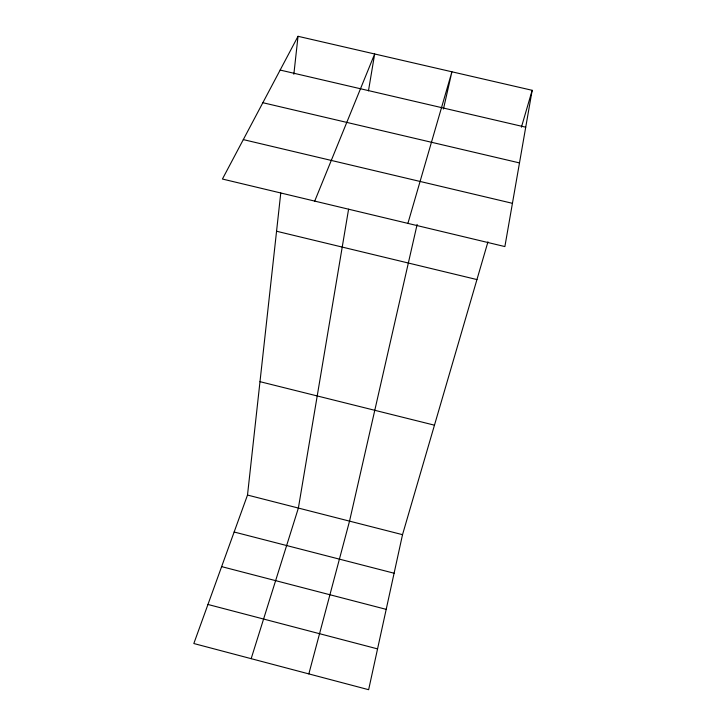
<?xml version="1.0" encoding="UTF-8"?>
<svg xmlns="http://www.w3.org/2000/svg" width="726" height="726" viewBox="0 0 726 726"><rect width="100%" height="100%" fill="white"/><g stroke="black" fill="none" stroke-linecap="round" stroke-linejoin="round"><path stroke-width="1.09" d="M487.954 241.84L402.522 534.672L368.636 689.7L193.833 643.526L247.502 495.059L280.771 192.98M293.849 74.243L298.032 36.3L532.167 90.305L504.879 246.577L222.428 179.032L298.032 36.3M348.589 209.188L298.377 508.064L251.16 658.673M368.463 90.859L374.661 53.978L314.712 201.102M417.141 224.407L349.533 521.132L308.84 673.9M443.432 109.036L451.917 71.792L407.903 223.381M521.413 127.177L532.167 90.305M280.145 70.059L525.724 127.195M262.857 102.711L519.489 162.914M243.319 139.601L512.429 203.316M276.561 231.24L476.946 279.574M259.99 381.676L434.466 425.182M247.502 495.059L402.522 534.672M234.144 532.013L394.091 573.222M221.639 566.625L386.196 609.359M207.954 604.468L377.556 648.89"/></g></svg>
